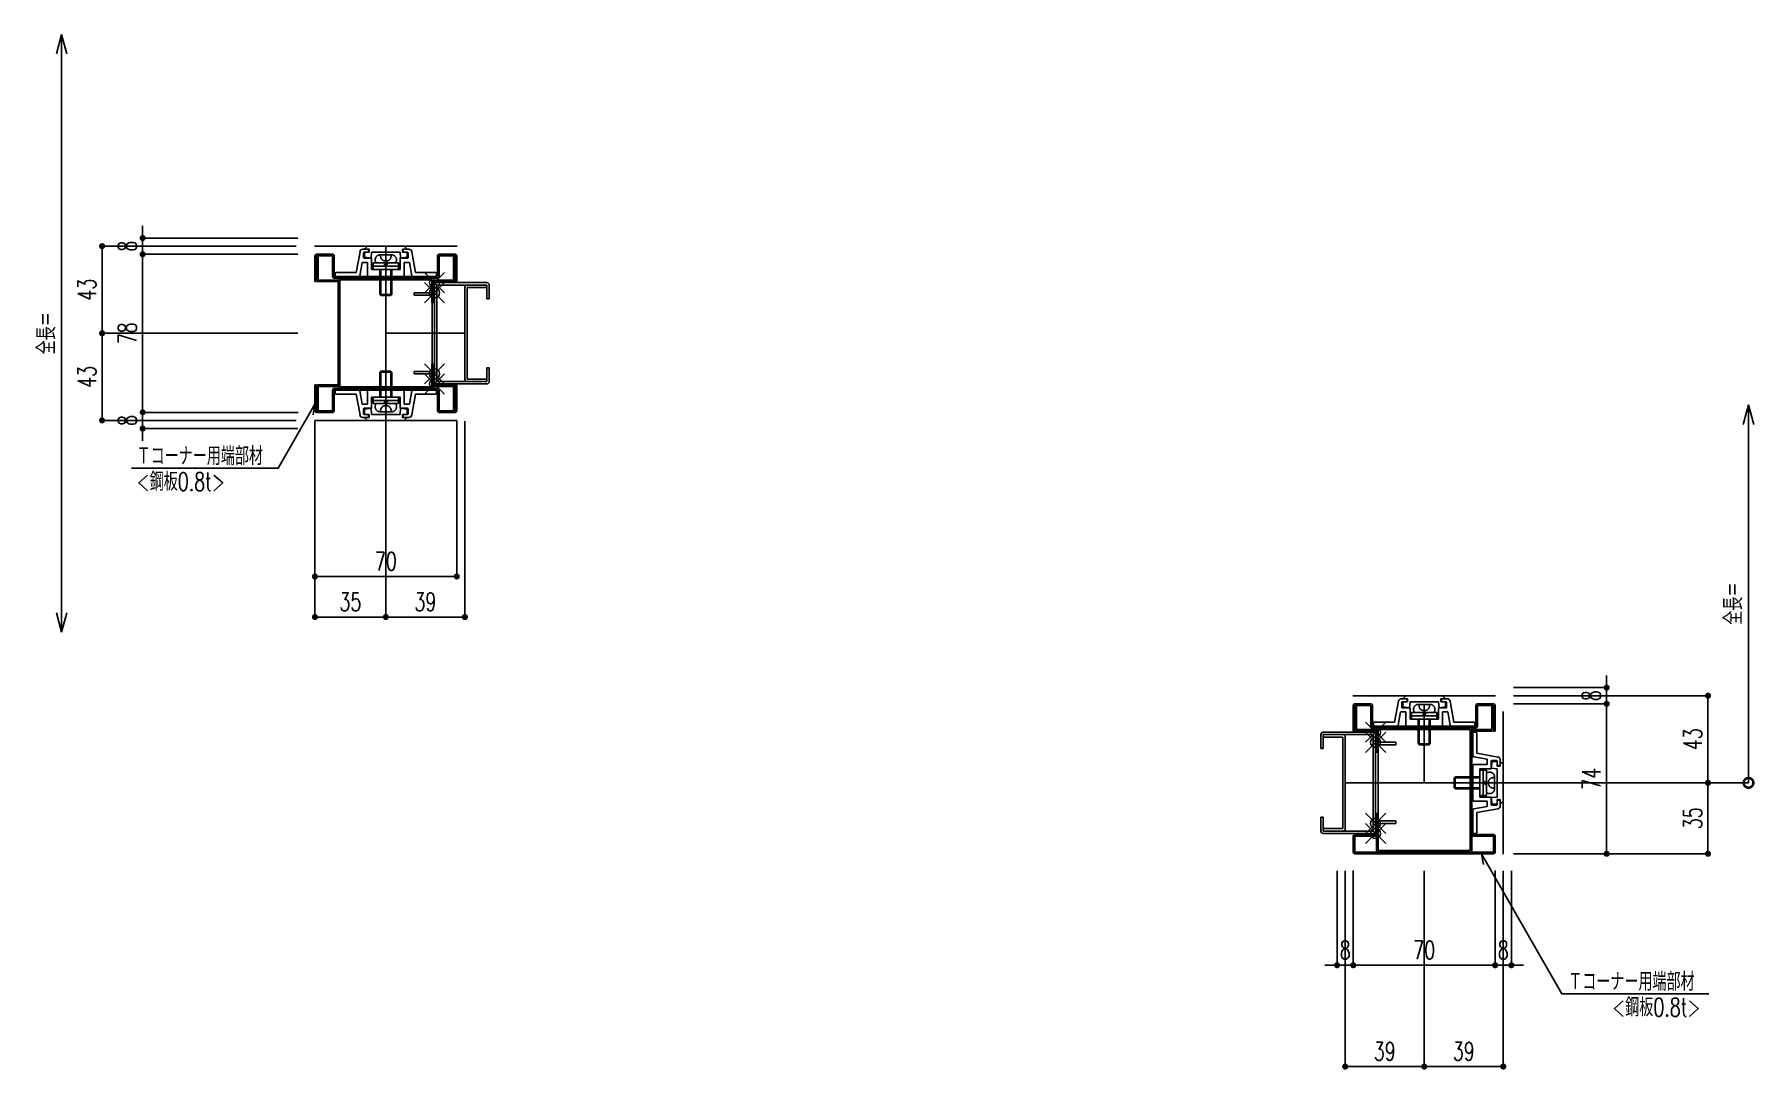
# Model space of a CAD drawing. Extents: x 21 to 47673, y 9 to 26406.
# Drawn here: x 618 to 1466, y 21471 to 21982 of the extents above; entities that cross this region are included whole.
import ezdxf

# ---------------------------------------------------------------- set-up
doc = ezdxf.new("R2010")
doc.units = 0
doc.header["$LTSCALE"] = 10
doc.header["$PDMODE"] = 35
doc.header["$PDSIZE"] = 5
doc.linetypes.add('HIDDEN', pattern=[9.525, 6.35, -3.175])
for name, color, linetype in [('_P15_製品寸法', 9, 'Continuous'), ('_基準', 1, 'Continuous'), ('_文字', 3, 'Continuous'), ('_製品', 4, 'Continuous'), ('_製品寸法', 9, 'Continuous')]:
    doc.layers.add(name, color=color, linetype=linetype)
doc.styles.add('OKAMURA', font='simplex8.shx', dxfattribs={"width": 0.7, "bigfont": 'BIGFONT.shx'})
doc.dimstyles.new('OKAMURA-003', dxfattribs={"dimscale": 3, "dimtxt": 3, "dimasz": 1, "dimexe": 0, "dimexo": 3, "dimgap": 1, "dimtad": 1, "dimdec": 3, "dimdsep": 46, "dimtxsty": 'OKAMURA', "dimblk1": 'DOT', "dimblk2": 'DOT', "dimsah": 1, "dimcen": 0, "dimclrd": 9, "dimclre": 9, "dimclrt": 3, "dimadec": 0, "dimazin": 0, "dimtfac": 1, "dimtdec": 3, "dimtix": 1, "dimtmove": 2, "dimatfit": 3, "dimldrblk": 'NONE', "dimfxl": 0, "dimtolj": 1, "dimarcsym": 0})

# ---------------------------------------------------------------- blocks, each defined once
blk = doc.blocks.new('P15T用部材')
at = {"layer": '_製品', "color": 0, "linetype": 'ByBlock'}
for p, q in [((-35, 25.5), (-35, 38.2)), ((-34.2, 39), (-26.3, 39)), ((-34.2, 25.5), (-34.2, 38.2)), ((-34.2, 38.2), (-26.3, 38.2)), ((-34.2, 38.2), (-34.2, 26.3)), ((-33.4, 38.2), (-34.2, 38.2)), ((-33.4, 26.3), (-33.4, 38.2)), ((-26.3, 38.2), (-26.3, 28)), ((-25.5, 38.2), (-25.5, 28)), ((25.5, 38.2), (25.5, 28)), ((34.2, 39), (26.3, 39)), ((34.2, 38.2), (26.3, 38.2)), ((26.3, 38.2), (26.3, 28)), ((33.4, 26.3), (33.4, 38.2)), ((33.4, 38.2), (34.2, 38.2)), ((34.2, 25.5), (34.2, 38.2)), ((34.2, 38.2), (34.2, 27.1)), ((35, 25.5), (35, 38.2)), ((-35, 25.5), (-34.2, 25.5)), ((-24, 26.3), (-33.4, 26.3)), ((-33.4, 25.5), (-24, 25.5)), ((-25.5, 28), (25.5, 28)), ((-25.5, 27.2), (25.5, 27.2)), ((-24, 25.5), (-24, 26.3)), ((-23.5, 26.4), (-23.5, 15.2)), ((22.7, 27.2), (-22.7, 27.2)), ((-22.7, 15.2), (-22.7, 26.4)), ((-22.7, 26.4), (22.7, 26.4)), ((22.7, 26.4), (22.7, -33.4)), ((23.5, -33.4), (23.5, 26.4)), ((24, 25.5), (24, 26.3)), ((24, 26.3), (33.4, 26.3)), ((33.4, 25.5), (24, 25.5)), ((35, 25.5), (34.2, 25.5)), ((-51, 23.8), (-51, 17)), ((-49.8, 17), (-51, 17)), ((-25.2, 25), (-49.8, 25)), ((-49.8, 23.8), (-49.8, 17)), ((-25.2, 23.8), (-49.8, 23.8)), ((-40.2, 22.6), (-49.8, 22.6)), ((-40.2, 22.6), (-40.2, -22.6)), ((-39, 22.6), (-39, -22.6)), ((-25.2, 0), (-25.2, 23.8)), ((-24, 0), (-24, 23.8)), ((-24, 18.8), (-24, -18.8)), ((-22.8, 20), (-22.8, -20)), ((-22.8, 20), (-14, 20)), ((-22.8, 18.8), (-14, 18.8)), ((-14, 20), (-14, 18.8)), ((-23.5, 15.2), (-22.7, 15.2)), ((-25.2, 0), (-25.2, -23.8)), ((-24, 0), (-24, -23.8)), ((-23.5, -33.4), (-23.5, -15.2)), ((-23.5, -15.2), (-22.7, -15.2)), ((-22.7, -15.2), (-22.7, -33.4)), ((-51, -17), (-51, -23.8)), ((-49.8, -17), (-51, -17)), ((-49.8, -17), (-49.8, -23.8)), ((-40.2, -22.6), (-49.8, -22.6)), ((-25.2, -23.8), (-49.8, -23.8)), ((-25.2, -25), (-49.8, -25)), ((-22.8, -18.8), (-14, -18.8)), ((-22.8, -20), (-14, -20)), ((-14, -18.8), (-14, -20)), ((-35, -34.2), (-35, -26.3)), ((-34.2, -25.5), (-24, -25.5)), ((-24, -26.3), (-34.2, -26.3)), ((-34.2, -26.3), (-34.2, -34.2)), ((-24, -25.5), (-24, -26.3)), ((-22.7, -33.4), (22.7, -33.4)), ((34.2, -25.5), (24, -25.5)), ((24, -25.5), (24, -26.3)), ((24, -26.3), (34.2, -26.3)), ((34.2, -26.3), (34.2, -34.2)), ((35, -34.2), (35, -26.3)), ((34.2, -34.2), (-34.2, -34.2)), ((-34.2, -35), (34.2, -35)), ((-22.7, -34.2), (22.7, -34.2))]:
    blk.add_line(p, q, dxfattribs=at)
for centre, radius, start, end in [((-34.2, 38.2), 0.8, 90, 180), ((-26.3, 38.2), 0.8, 0, 90), ((26.3, 38.2), 0.8, 90, 180), ((34.2, 38.2), 0.8, 0, 90), ((-33.4, 26.3), 0.8, 180, 270), ((-25.5, 28), 0.8, 180, 270), ((-22.7, 26.4), 0.8, 90, 180), ((22.7, 26.4), 0.8, 0, 90), ((25.5, 28), 0.8, 270, 0), ((33.4, 26.3), 0.8, 270, 0), ((-49.8, 23.8), 1.2, 90, 180), ((-40.2, 22.6), 1.2, 360, 90), ((-25.2, 23.8), 1.2, 0, 90), ((-22.8, 18.8), 1.2, 90, 180), ((-49.8, -23.8), 1.2, 180, 270), ((-40.2, -22.6), 1.2, 270, 0), ((-25.2, -23.8), 1.2, 270, 0), ((-22.8, -18.8), 1.2, 180, 270), ((-34.2, -26.3), 0.8, 90, 180), ((-22.7, -33.4), 0.8, 180, 270), ((22.7, -33.4), 0.8, 270, 0), ((34.2, -26.3), 0.8, 0, 90), ((-34.2, -34.2), 0.8, 180, 270), ((34.2, -34.2), 0.8, 270, 0)]:
    blk.add_arc(centre, radius, start, end, dxfattribs=at)
for p in [(-24, 25), (-24, 20), (-24, -20), (-24, -25)]:
    blk.add_point(p, dxfattribs=at)
blk = doc.blocks.new('A$C72ED3FC6')
at = {"layer": '_製品'}
for p, q in [((0.5, 9.25), (0, 8.75)), ((12.8, 8.75), (0, 8.75)), ((0, 8.75), (0, 3.75)), ((12.8, 9.25), (0.5, 9.25)), ((0.5, 3.25), (0.5, 9.25)), ((12.8, 12.5), (14.4, 12.5)), ((12.8, 12.5), (12.8, 0)), ((14.4, 12.5), (14.4, 0)), ((16, 12.5), (14.4, 12.5)), ((16, 12.5), (16, 0)), ((12.8, 3.75), (0, 3.75)), ((0, 3.75), (0.5, 3.25)), ((12.8, 3.25), (0.5, 3.25)), ((14.4, 0), (12.8, 0)), ((14.4, 7.17), (16, 6.25)), ((14.4, 6.25), (16, 5.33)), ((14.4, 0), (16, 0))]:
    blk.add_line(p, q, dxfattribs=at)
at = {"layer": '_製品', "linetype": 'HIDDEN', "ltscale": 0.5}
blk.add_line((20, 3.75), (20, 8.75), dxfattribs=at)
for centre, radius, start, end in [((17.54, 9.05), 2.48, 353.07269, 128.21191), ((19.36, 6.46), 2.37, 74.41132, 185.19995), ((17.54, 3.45), 2.48, 231.78809, 6.92735), ((19.36, 6.04), 2.37, 174.80017, 285.58872)]:
    blk.add_arc(centre, radius, start, end, dxfattribs=at)
blk = doc.blocks.new('A$C46606B5D')
at = {"layer": '_製品'}
for p, q in [((0, 17.8), (0.5, 21)), ((3, 17.5), (0, 17.8)), ((0.5, 21), (3, 21)), ((3, 18.75), (3, 21)), ((4.5, 18.75), (3, 18.75)), ((3, 17.5), (3, 3.5)), ((4.5, 18.75), (4.5, 20.5)), ((4.5, 20.5), (5, 20.5)), ((6, 19.5), (5, 20.5)), ((6, 19.5), (6, 1.5)), ((0, 3.2), (3, 3.5)), ((0.5, 0), (0, 3.2)), ((0.5, 0), (3, 0)), ((3, 2.25), (3, 0)), ((4.5, 2.25), (3, 2.25)), ((4.5, 2.25), (4.5, 0.5)), ((4.5, 0.5), (5, 0.5)), ((6, 1.5), (5, 0.5))]:
    blk.add_line(p, q, dxfattribs=at)
blk = doc.blocks.new('A$C79397D4C')
at = {"layer": '_製品'}
for p, q in [((23, 99), (23, 79.2)), ((24, 100), (26, 100)), ((27, 76.6), (27, 99)), ((0, 67.6), (0, 72.6)), ((23, 79.2), (2.5, 75.5)), ((3, 67.6), (3, 71.4)), ((3.6, 72), (8.4, 72)), ((9, 71.4), (9, 64)), ((26.2, 75.7), (13, 73.3)), ((13, 73.3), (13, 68)), ((13, 68), (26, 68)), ((0.6, 67), (2.4, 67)), ((9, 64), (20, 64)), ((20, 64), (20, 50.6)), ((27, 50.6), (27, 67)), ((9, 36), (20, 36)), ((9, 28.6), (9, 36)), ((20, 50.6), (20.6, 50)), ((20, 50.6), (20.6, 50)), ((20, 49.4), (20.6, 50)), ((20, 49.4), (20.6, 50)), ((20, 36), (20, 49.4)), ((27, 50.6), (26.4, 50)), ((27, 50.6), (26.4, 50)), ((27, 49.4), (26.4, 50)), ((27, 49.4), (26.4, 50)), ((27, 49.4), (27, 33)), ((0, 32.4), (0, 27.4)), ((0.6, 33), (2.4, 33)), ((23, 20.8), (2.5, 24.5)), ((3, 32.4), (3, 28.6)), ((3.6, 28), (8.4, 28)), ((13, 26.7), (13, 32)), ((13, 32), (26, 32)), ((26.2, 24.3), (13, 26.7)), ((23, 1), (23, 20.8)), ((27, 23.4), (27, 1)), ((24, 0), (26, 0))]:
    blk.add_line(p, q, dxfattribs=at)
for centre, radius, start, end in [((24, 99), 1, 90, 180), ((26, 99), 1, 0, 90), ((3, 72.6), 3, 100, 180), ((3.6, 71.4), 0.6, 90, 180), ((8.4, 71.4), 0.6, 0, 90), ((26, 67), 1, 0, 90), ((26, 76.6), 1, 280, 0), ((0.6, 67.6), 0.6, 180, 270), ((2.4, 67.6), 0.6, 270, 360), ((0.6, 32.4), 0.6, 90, 180), ((3, 27.4), 3, 180, 260), ((2.4, 32.4), 0.6, 0, 90), ((3.6, 28.6), 0.6, 180, 270), ((8.4, 28.6), 0.6, 270, 0), ((26, 33), 1, 270, 0), ((26, 23.4), 1, 0, 80), ((24, 1), 1, 180, 270), ((26, 1), 1, 270, 0)]:
    blk.add_arc(centre, radius, start, end, dxfattribs=at)
blk = doc.blocks.new('P15_BASE_SS_BLK70_T_OF_LINE')
at = {"layer": '_製品', "rotation": 90}
for name, p in [('A$C46606B5D', (10.5, 37)), ('A$C72ED3FC6', (6.25, 18.7))]:
    blk.add_blockref(name, p, dxfattribs=at)
at = {"layer": '_製品'}
for name, p in [('P15T用部材', (0, 0)), ('A$C46606B5D', (33, -10.5)), ('A$C72ED3FC6', (14.7, -6.25))]:
    blk.add_blockref(name, p, dxfattribs=at)
at = {"layer": '_製品', "xscale": -0.5, "yscale": 0.5, "zscale": 0.5, "rotation": 90}
blk.add_blockref('A$C79397D4C', (25, 41.5), dxfattribs=at)
at = {"layer": '_製品', "xscale": -0.5, "yscale": 0.5, "zscale": 0.5}
blk.add_blockref('A$C79397D4C', (37.5, -25), dxfattribs=at)
blk = doc.blocks.new('_DOT')
at = {"color": 0, "linetype": 'ByBlock'}
blk.add_line((-0.5, 0), (-1, 0), dxfattribs=at)
at = {"color": 0, "linetype": 'ByBlock', "const_width": 0.5}
blk.add_lwpolyline([(-0.25, 0, 1), (0.25, 0, 1)], format="xyb", close=True, dxfattribs=at)
blk = doc.blocks.new('*D2135')
at = {"layer": '_製品寸法', "color": 9, "lineweight": -2, "transparency": 16777216}
for p, q in [((-39, -43.4), (-39, -140)), ((0, -43.4), (0, -140)), ((-36, -140), (-3, -140))]:
    blk.add_line(p, q, dxfattribs=at)
at = {"layer": 'Defpoints', "color": 0, "transparency": 16777216}
for p in [(-39, -34.4), (0, -34.4), (0, -140)]:
    blk.add_point(p, dxfattribs=at)
at = {"layer": '_製品寸法', "color": 9, "lineweight": -2, "transparency": 16777216, "xscale": 3, "yscale": 3, "zscale": 3, "rotation": 180}
blk.add_blockref('_DOT', (-39, -140), dxfattribs=at)
at = {"layer": '_製品寸法', "color": 9, "lineweight": -2, "transparency": 16777216, "xscale": 3, "yscale": 3, "zscale": 3}
blk.add_blockref('_DOT', (0, -140), dxfattribs=at)
at = {"layer": '_製品寸法', "color": 3, "transparency": 16777216, "insert": (-19.5, -132.5), "char_height": 9, "attachment_point": 5, "style": 'OKAMURA'}
blk.add_mtext('\\A1;39', dxfattribs=at)
blk = doc.blocks.new('_None')
blk = doc.blocks.new('*D2136')
at = {"layer": '_製品寸法', "color": 9, "lineweight": -2, "transparency": 16777216}
for p, q in [((-35, -43.2), (-35, -90)), ((35, -43.2), (35, -90)), ((-32, -90), (32, -90))]:
    blk.add_line(p, q, dxfattribs=at)
at = {"layer": 'Defpoints', "color": 0, "transparency": 16777216}
for p in [(-35, -34.2), (35, -34.2), (35, -90)]:
    blk.add_point(p, dxfattribs=at)
at = {"layer": '_製品寸法', "color": 9, "lineweight": -2, "transparency": 16777216, "xscale": 3, "yscale": 3, "zscale": 3, "rotation": 180}
blk.add_blockref('_DOT', (-35, -90), dxfattribs=at)
at = {"layer": '_製品寸法', "color": 9, "lineweight": -2, "transparency": 16777216, "xscale": 3, "yscale": 3, "zscale": 3}
blk.add_blockref('_DOT', (35, -90), dxfattribs=at)
at = {"layer": '_製品寸法', "color": 3, "transparency": 16777216, "insert": (0, -82.5), "char_height": 9, "attachment_point": 5, "style": 'OKAMURA'}
blk.add_mtext('\\A1;70', dxfattribs=at)
blk = doc.blocks.new('*D2137')
at = {"layer": '_製品寸法', "color": 9, "lineweight": -2, "transparency": 16777216}
for p, q in [((0, -43.4), (0, -140)), ((39, -43.4), (39, -140)), ((36, -140), (3, -140))]:
    blk.add_line(p, q, dxfattribs=at)
at = {"layer": 'Defpoints', "color": 0, "transparency": 16777216}
for p in [(0, -34.4), (39, -34.4), (0, -140)]:
    blk.add_point(p, dxfattribs=at)
at = {"layer": '_製品寸法', "color": 9, "lineweight": -2, "transparency": 16777216, "xscale": 3, "yscale": 3, "zscale": 3, "rotation": 180}
blk.add_blockref('_DOT', (0, -140), dxfattribs=at)
at = {"layer": '_製品寸法', "color": 9, "lineweight": -2, "transparency": 16777216, "xscale": 3, "yscale": 3, "zscale": 3}
blk.add_blockref('_DOT', (39, -140), dxfattribs=at)
at = {"layer": '_製品寸法', "color": 3, "transparency": 16777216, "insert": (19.5, -132.5), "char_height": 9, "attachment_point": 5, "style": 'OKAMURA'}
blk.add_mtext('\\A1;39', dxfattribs=at)
blk = doc.blocks.new('*D2138')
at = {"layer": '_P15_製品寸法', "color": 9, "lineweight": -2, "transparency": 16777216}
for p, q in [((35, -43.4), (35, -90)), ((43, -43.4), (43, -90)), ((32, -90), (29, -90)), ((35, -90), (43, -90)), ((46, -90), (49, -90))]:
    blk.add_line(p, q, dxfattribs=at)
at = {"layer": 'Defpoints', "color": 0, "transparency": 16777216}
for p in [(35, -34.4), (43, -34.4), (43, -90)]:
    blk.add_point(p, dxfattribs=at)
at = {"layer": '_P15_製品寸法', "color": 9, "lineweight": -2, "transparency": 16777216, "xscale": 3, "yscale": 3, "zscale": 3}
blk.add_blockref('_DOT', (35, -90), dxfattribs=at)
at = {"layer": '_P15_製品寸法', "color": 9, "lineweight": -2, "transparency": 16777216, "xscale": 3, "yscale": 3, "zscale": 3, "rotation": 180}
blk.add_blockref('_DOT', (43, -90), dxfattribs=at)
at = {"layer": '_P15_製品寸法', "color": 3, "transparency": 16777216, "insert": (39, -82.5), "char_height": 9, "attachment_point": 5, "style": 'OKAMURA'}
blk.add_mtext('\\A1;8', dxfattribs=at)
blk = doc.blocks.new('*D2139')
at = {"layer": '_P15_製品寸法', "color": 9, "lineweight": -2, "transparency": 16777216}
for p, q in [((-43, -43.4), (-43, -90)), ((-35, -43.4), (-35, -90)), ((-46, -90), (-49, -90)), ((-43, -90), (-35, -90)), ((-32, -90), (-29, -90))]:
    blk.add_line(p, q, dxfattribs=at)
at = {"layer": 'Defpoints', "color": 0, "transparency": 16777216}
for p in [(-43, -34.4), (-35, -34.4), (-35, -90)]:
    blk.add_point(p, dxfattribs=at)
at = {"layer": '_P15_製品寸法', "color": 9, "lineweight": -2, "transparency": 16777216, "xscale": 3, "yscale": 3, "zscale": 3}
blk.add_blockref('_DOT', (-43, -90), dxfattribs=at)
at = {"layer": '_P15_製品寸法', "color": 9, "lineweight": -2, "transparency": 16777216, "xscale": 3, "yscale": 3, "zscale": 3, "rotation": 180}
blk.add_blockref('_DOT', (-35, -90), dxfattribs=at)
at = {"layer": '_P15_製品寸法', "color": 3, "transparency": 16777216, "insert": (-39, -82.5), "char_height": 9, "attachment_point": 5, "style": 'OKAMURA'}
blk.add_mtext('\\A1;8', dxfattribs=at)
blk = doc.blocks.new('*D2140')
at = {"layer": '_製品寸法', "color": 9, "lineweight": -2, "transparency": 16777216}
for p, q in [((44, 43), (140, 43)), ((140, 40), (140, 3)), ((44, 0), (140, 0))]:
    blk.add_line(p, q, dxfattribs=at)
at = {"layer": 'Defpoints', "color": 0, "transparency": 16777216}
for p in [(35, 43), (35, 0), (140, 0)]:
    blk.add_point(p, dxfattribs=at)
at = {"layer": '_製品寸法', "color": 9, "lineweight": -2, "transparency": 16777216, "xscale": 3, "yscale": 3, "zscale": 3}
for p, rotation in [((140, 43), 90), ((140, 0), 270)]:
    blk.add_blockref('_DOT', p, dxfattribs=dict(at, rotation=rotation))
at = {"layer": '_製品寸法', "color": 3, "transparency": 16777216, "insert": (132.5, 21.5), "char_height": 9, "attachment_point": 5, "rotation": 90, "style": 'OKAMURA'}
blk.add_mtext('\\A1;43', dxfattribs=at)
blk = doc.blocks.new('*D2141')
at = {"layer": '_製品寸法', "color": 9, "lineweight": -2, "transparency": 16777216}
for p, q in [((90, 50), (90, 53)), ((44, 47), (90, 47)), ((90, 39), (90, 47)), ((44, 39), (90, 39)), ((90, 36), (90, 33))]:
    blk.add_line(p, q, dxfattribs=at)
at = {"layer": 'Defpoints', "color": 0, "transparency": 16777216}
for p in [(35, 47), (90, 47), (35, 39)]:
    blk.add_point(p, dxfattribs=at)
at = {"layer": '_製品寸法', "color": 9, "lineweight": -2, "transparency": 16777216, "xscale": 3, "yscale": 3, "zscale": 3}
for p, rotation in [((90, 47), 270), ((90, 39), 90)]:
    blk.add_blockref('_DOT', p, dxfattribs=dict(at, rotation=rotation))
at = {"layer": '_製品寸法', "color": 3, "transparency": 16777216, "insert": (82.5, 43), "char_height": 9, "attachment_point": 5, "rotation": 90, "style": 'OKAMURA'}
blk.add_mtext('\\A1;8', dxfattribs=at)
blk = doc.blocks.new('*D2142')
at = {"layer": '_製品寸法', "color": 9, "lineweight": -2, "transparency": 16777216}
for p, q in [((44, 0), (140, 0)), ((140, -32), (140, -3)), ((44, -35), (140, -35))]:
    blk.add_line(p, q, dxfattribs=at)
at = {"layer": 'Defpoints', "color": 0, "transparency": 16777216}
for p in [(35, 0), (140, 0), (35, -35)]:
    blk.add_point(p, dxfattribs=at)
at = {"layer": '_製品寸法', "color": 9, "lineweight": -2, "transparency": 16777216, "xscale": 3, "yscale": 3, "zscale": 3}
for p, rotation in [((140, 0), 90), ((140, -35), 270)]:
    blk.add_blockref('_DOT', p, dxfattribs=dict(at, rotation=rotation))
at = {"layer": '_製品寸法', "color": 3, "transparency": 16777216, "insert": (132.5, -17.5), "char_height": 9, "attachment_point": 5, "rotation": 90, "style": 'OKAMURA'}
blk.add_mtext('\\A1;35', dxfattribs=at)
blk = doc.blocks.new('*D2143')
at = {"layer": '_製品寸法', "color": 9, "lineweight": -2, "transparency": 16777216}
for p, q in [((44, 39), (90, 39)), ((90, 36), (90, -32)), ((44, -35), (90, -35))]:
    blk.add_line(p, q, dxfattribs=at)
at = {"layer": 'Defpoints', "color": 0, "transparency": 16777216}
for p in [(35, 39), (35, -35), (90, -35)]:
    blk.add_point(p, dxfattribs=at)
at = {"layer": '_製品寸法', "color": 9, "lineweight": -2, "transparency": 16777216, "xscale": 3, "yscale": 3, "zscale": 3}
for p, rotation in [((90, 39), 90), ((90, -35), 270)]:
    blk.add_blockref('_DOT', p, dxfattribs=dict(at, rotation=rotation))
at = {"layer": '_製品寸法', "color": 3, "transparency": 16777216, "insert": (82.5, 2), "char_height": 9, "attachment_point": 5, "rotation": 90, "style": 'OKAMURA'}
blk.add_mtext('\\A1;74', dxfattribs=at)
blk = doc.blocks.new('_DotSmall')
at = {"color": 0, "const_width": 0.5}
blk.add_lwpolyline([(-0.0625, 0, 1), (0.0625, 0, 1)], format="xyb", close=True, dxfattribs=at)
blk = doc.blocks.new('_Open30')
at = {"color": 0, "linetype": 'ByBlock', "lineweight": -2}
for p, q in [((-1, 0.268), (0, 0)), ((0, 0), (-1, -0.268)), ((0, 0), (-1, 0))]:
    blk.add_line(p, q, dxfattribs=at)
blk = doc.blocks.new('*D2144')
at = {"layer": '_製品寸法', "color": 9, "lineweight": -2, "transparency": 16777216}
for p, q in [((160, 0), (160, 176.9)), ((9, 0), (160, 0))]:
    blk.add_line(p, q, dxfattribs=at)
at = {"layer": 'Defpoints', "color": 0, "transparency": 16777216}
for p in [(135.9, 186.5), (160, 186.5), (0, 0)]:
    blk.add_point(p, dxfattribs=at)
at = {"layer": '_製品寸法', "color": 9, "lineweight": -2, "transparency": 16777216, "xscale": 9.600000000000001, "yscale": 9.600000000000001, "zscale": 9.600000000000001}
for name, p, rotation in [('_Open30', (160, 186.5), 90), ('_DotSmall', (160, 0), 270)]:
    blk.add_blockref(name, p, dxfattribs=dict(at, rotation=rotation))
at = {"layer": '_製品寸法', "color": 3, "transparency": 16777216, "insert": (152.5, 88.45), "char_height": 9, "attachment_point": 5, "rotation": 90, "style": 'OKAMURA'}
blk.add_mtext('\\A1;全長＝', dxfattribs=at)
blk = doc.blocks.new('P15_BASE_SS_BLK70_T_OTHER_LINE')
at = {"layer": '_製品', "linetype": 'ByBlock'}
for p, q in [((-17, 51), (-23.8, 51)), ((-17, 49.8), (-17, 51)), ((23.8, 51), (17, 51)), ((17, 49.8), (17, 51)), ((-25, 25.2), (-25, 49.8)), ((-17, 49.8), (-23.8, 49.8)), ((-23.8, 25.2), (-23.8, 49.8)), ((-22.6, 40.2), (-22.6, 49.8)), ((23.8, 49.8), (17, 49.8)), ((22.6, 40.2), (22.6, 49.8)), ((23.8, 25.2), (23.8, 49.8)), ((25, 25.2), (25, 49.8)), ((-39, 34.2), (-39, 26.3)), ((-25.5, 35), (-38.2, 35)), ((-25.5, 34.2), (-38.2, 34.2)), ((-38.2, 34.2), (-38.2, 26.3)), ((-38.2, 33.4), (-38.2, 34.2)), ((-34.2, 35), (-26.3, 35)), ((-26.3, 34.2), (-34.2, 34.2)), ((-25.5, 35), (-25.5, 34.2)), ((22.6, 40.2), (-22.6, 40.2)), ((22.6, 39), (-22.6, 39)), ((25.5, 35), (38.2, 35)), ((25.5, 35), (25.5, 34.2)), ((25.5, 34.2), (38.2, 34.2)), ((38.2, 34.2), (26.3, 34.2)), ((38.2, 34.2), (38.2, 26.3)), ((38.2, 33.4), (38.2, 34.2)), ((39, 34.2), (39, 26.3)), ((-26.3, 33.4), (-38.2, 33.4)), ((-38.2, 26.3), (-28, 26.3)), ((-38.2, 25.5), (-28, 25.5)), ((-28, 25.5), (-28, -25.5)), ((-27.2, 25.5), (-27.2, -25.5)), ((-26.3, 24), (-26.3, 33.4)), ((-25.5, 33.4), (-25.5, 24)), ((25.5, 33.4), (25.5, 24)), ((26.3, 24), (26.3, 33.4)), ((26.3, 33.4), (38.2, 33.4)), ((27.2, 25.5), (27.2, -25.5)), ((38.2, 26.3), (28, 26.3)), ((38.2, 25.5), (28, 25.5)), ((28, 25.5), (28, -25.5)), ((-27.2, 22.7), (-27.2, -22.7)), ((-26.4, 23.5), (-15.2, 23.5)), ((-15.2, 22.7), (-26.4, 22.7)), ((-26.4, 22.7), (-26.4, -22.7)), ((-25.5, 24), (-26.3, 24)), ((0, 25.2), (-23.8, 25.2)), ((0, 24), (-23.8, 24)), ((20, 22.8), (-20, 22.8)), ((-20, 22.8), (-20, 14)), ((18.8, 24), (-18.8, 24)), ((-18.8, 22.8), (-18.8, 14)), ((-15.2, 23.5), (-15.2, 22.7)), ((0, 25.2), (23.8, 25.2)), ((0, 24), (23.8, 24)), ((26.4, 23.5), (15.2, 23.5)), ((15.2, 23.5), (15.2, 22.7)), ((15.2, 22.7), (26.4, 22.7)), ((18.8, 22.8), (18.8, 14)), ((20, 22.8), (20, 14)), ((25.5, 24), (26.3, 24)), ((26.4, 22.7), (26.4, -22.7)), ((27.2, -22.7), (27.2, 22.7)), ((-18.8, 14), (-20, 14)), ((20, 14), (18.8, 14)), ((26.4, -22.7), (-26.4, -22.7)), ((-26.4, -23.5), (26.4, -23.5)), ((-25.5, -24), (-26.3, -24)), ((-26.3, -24), (-26.3, -34.2)), ((-26.3, -24), (-26.3, -33.4)), ((-25.5, -33.4), (-25.5, -24)), ((25.5, -33.4), (25.5, -24)), ((25.5, -24), (26.3, -24)), ((26.3, -24), (26.3, -33.4)), ((-39, -34.2), (-39, -26.3)), ((-38.2, -25.5), (-28, -25.5)), ((-38.2, -34.2), (-38.2, -26.3)), ((-38.2, -26.3), (-28, -26.3)), ((-26.3, -33.4), (-38.2, -33.4)), ((-38.2, -33.4), (-38.2, -34.2)), ((26.3, -33.4), (38.2, -33.4)), ((38.2, -25.5), (28, -25.5)), ((38.2, -26.3), (28, -26.3)), ((38.2, -34.2), (38.2, -26.3)), ((38.2, -33.4), (38.2, -34.2)), ((39, -34.2), (39, -26.3)), ((-25.5, -34.2), (-38.2, -34.2)), ((-25.5, -35), (-38.2, -35)), ((-26.3, -34.2), (-34.2, -34.2)), ((-25.5, -35), (-25.5, -34.2)), ((25.5, -35), (25.5, -34.2)), ((25.5, -34.2), (38.2, -34.2)), ((25.5, -35), (38.2, -35)), ((38.2, -34.2), (27.1, -34.2))]:
    blk.add_line(p, q, dxfattribs=at)
at = {"layer": '_製品'}
blk.add_line((-26.4, 5.08), (-26.4, 22.7), dxfattribs=at)
at = {"layer": '_製品', "linetype": 'ByBlock'}
for centre, radius, start, end in [((-23.8, 49.8), 1.2, 90, 180), ((23.8, 49.8), 1.2, 0, 90), ((-38.2, 34.2), 0.8, 89.99998, 179.99998), ((-26.3, 33.4), 0.8, 0, 90), ((-22.6, 40.2), 1.2, 180, 270), ((22.6, 40.2), 1.2, 270, 0), ((26.3, 33.4), 0.8, 90, 180), ((38.2, 34.2), 0.8, 0, 90), ((-38.2, 26.3), 0.8, 179.99998, 269.99998), ((-28, 25.5), 0.8, 0, 90), ((28, 25.5), 0.8, 90, 180), ((38.2, 26.3), 0.8, 270, 0), ((-26.4, 22.7), 0.8, 90, 180), ((-23.8, 25.2), 1.2, 180, 270), ((-18.8, 22.8), 1.2, 90, 180), ((18.8, 22.8), 1.2, 0, 90), ((23.8, 25.2), 1.2, 270, 0), ((26.4, 22.7), 0.8, 0, 90), ((-26.4, -22.7), 0.8, 180, 270), ((26.4, -22.7), 0.8, 270, 0), ((-38.2, -26.3), 0.8, 89.99998, 179.99998), ((-28, -25.5), 0.8, 269.99998, 359.99998), ((-26.3, -33.4), 0.8, 269.99998, 359.99998), ((26.3, -33.4), 0.8, 180, 270), ((28, -25.5), 0.8, 180, 270), ((38.2, -26.3), 0.8, 0, 90), ((-38.2, -34.2), 0.8, 179.99998, 269.99998), ((38.2, -34.2), 0.8, 270, 0)]:
    blk.add_arc(centre, radius, start, end, dxfattribs=at)
for p in [(-25, 24), (-20, 24), (20, 24), (25, 24)]:
    blk.add_point(p, dxfattribs=at)
at = {"layer": '_製品', "xscale": -0.5, "yscale": 0.5, "zscale": 0.5, "rotation": 180}
blk.add_blockref('A$C79397D4C', (-41.5, 25), dxfattribs=at)
at = {"layer": '_製品', "xscale": -0.5, "yscale": 0.5, "zscale": 0.5}
blk.add_blockref('A$C79397D4C', (41.5, -25), dxfattribs=at)
at = {"layer": '_製品', "rotation": 180}
for name, p in [('A$C46606B5D', (-37, 10.5)), ('A$C72ED3FC6', (-18.7, 6.25))]:
    blk.add_blockref(name, p, dxfattribs=at)
at = {"layer": '_製品'}
for name, p in [('A$C46606B5D', (37, -10.5)), ('A$C72ED3FC6', (18.7, -6.25))]:
    blk.add_blockref(name, p, dxfattribs=at)
blk = doc.blocks.new('*D2074')
at = {"layer": '_製品寸法', "color": 9, "lineweight": -2, "transparency": 16777216}
for p, q in [((-44.2, 43), (-140, 43)), ((-140, 40), (-140, 3)), ((-43.4, 0), (-140, 0))]:
    blk.add_line(p, q, dxfattribs=at)
at = {"layer": 'Defpoints', "color": 0, "transparency": 16777216}
for p in [(-35.2, 43), (-140, 0), (-34.4, 0)]:
    blk.add_point(p, dxfattribs=at)
at = {"layer": '_製品寸法', "color": 9, "lineweight": -2, "transparency": 16777216, "xscale": 3, "yscale": 3, "zscale": 3}
for p, rotation in [((-140, 43), 90), ((-140, 0), 270)]:
    blk.add_blockref('_DOT', p, dxfattribs=dict(at, rotation=rotation))
at = {"layer": '_製品寸法', "color": 3, "transparency": 16777216, "insert": (-147.5, 21.5), "char_height": 9, "attachment_point": 5, "rotation": 90, "style": 'OKAMURA'}
blk.add_mtext('\\A1;43', dxfattribs=at)
blk = doc.blocks.new('*D2075')
at = {"layer": '_製品寸法', "color": 9, "lineweight": -2, "transparency": 16777216}
for p, q in [((-43.4, 39), (-120, 39)), ((-120, 36), (-120, -36)), ((-43.2, -39), (-120, -39))]:
    blk.add_line(p, q, dxfattribs=at)
at = {"layer": 'Defpoints', "color": 0, "transparency": 16777216}
for p in [(-34.4, 39), (-120, -39), (-34.2, -39)]:
    blk.add_point(p, dxfattribs=at)
at = {"layer": '_製品寸法', "color": 9, "lineweight": -2, "transparency": 16777216, "xscale": 3, "yscale": 3, "zscale": 3}
for p, rotation in [((-120, 39), 90), ((-120, -39), 270)]:
    blk.add_blockref('_DOT', p, dxfattribs=dict(at, rotation=rotation))
at = {"layer": '_製品寸法', "color": 3, "transparency": 16777216, "insert": (-127.5, 0), "char_height": 9, "attachment_point": 5, "rotation": 90, "style": 'OKAMURA'}
blk.add_mtext('\\A1;78', dxfattribs=at)
blk = doc.blocks.new('*D2076')
at = {"layer": '_P15_製品寸法', "color": 9, "lineweight": -2, "transparency": 16777216}
for p, q in [((-120, 50), (-120, 53)), ((-43.4, 47), (-120, 47)), ((-120, 39), (-120, 47)), ((-43.4, 39), (-120, 39)), ((-120, 36), (-120, 33))]:
    blk.add_line(p, q, dxfattribs=at)
at = {"layer": 'Defpoints', "color": 0, "transparency": 16777216}
for p in [(-120, 47), (-34.4, 47), (-34.4, 39)]:
    blk.add_point(p, dxfattribs=at)
at = {"layer": '_P15_製品寸法', "color": 9, "lineweight": -2, "transparency": 16777216, "xscale": 3, "yscale": 3, "zscale": 3}
for p, rotation in [((-120, 47), 270), ((-120, 39), 90)]:
    blk.add_blockref('_DOT', p, dxfattribs=dict(at, rotation=rotation))
at = {"layer": '_P15_製品寸法', "color": 3, "transparency": 16777216, "insert": (-127.5, 43), "char_height": 9, "attachment_point": 5, "rotation": 90, "style": 'OKAMURA'}
blk.add_mtext('\\A1;8', dxfattribs=at)
blk = doc.blocks.new('*D2077')
at = {"layer": '_製品寸法', "color": 9, "lineweight": -2, "transparency": 16777216}
for p, q in [((-43.4, 0), (-140, 0)), ((-140, -40), (-140, -3)), ((-44.2, -43), (-140, -43))]:
    blk.add_line(p, q, dxfattribs=at)
at = {"layer": 'Defpoints', "color": 0, "transparency": 16777216}
for p in [(-140, 0), (-34.4, 0), (-35.2, -43)]:
    blk.add_point(p, dxfattribs=at)
at = {"layer": '_製品寸法', "color": 9, "lineweight": -2, "transparency": 16777216, "xscale": 3, "yscale": 3, "zscale": 3}
for p, rotation in [((-140, 0), 90), ((-140, -43), 270)]:
    blk.add_blockref('_DOT', p, dxfattribs=dict(at, rotation=rotation))
at = {"layer": '_製品寸法', "color": 3, "transparency": 16777216, "insert": (-147.5, -21.5), "char_height": 9, "attachment_point": 5, "rotation": 90, "style": 'OKAMURA'}
blk.add_mtext('\\A1;43', dxfattribs=at)
blk = doc.blocks.new('*D2078')
at = {"layer": '_P15_製品寸法', "color": 9, "lineweight": -2, "transparency": 16777216}
for p, q in [((-120, -36), (-120, -33)), ((-43.4, -39), (-120, -39)), ((-120, -39), (-120, -47)), ((-43.4, -47), (-120, -47)), ((-120, -50), (-120, -53))]:
    blk.add_line(p, q, dxfattribs=at)
at = {"layer": 'Defpoints', "color": 0, "transparency": 16777216}
for p in [(-34.4, -39), (-120, -47), (-34.4, -47)]:
    blk.add_point(p, dxfattribs=at)
at = {"layer": '_P15_製品寸法', "color": 9, "lineweight": -2, "transparency": 16777216, "xscale": 3, "yscale": 3, "zscale": 3}
for p, rotation in [((-120, -39), 270), ((-120, -47), 90)]:
    blk.add_blockref('_DOT', p, dxfattribs=dict(at, rotation=rotation))
at = {"layer": '_P15_製品寸法', "color": 3, "transparency": 16777216, "insert": (-127.5, -43), "char_height": 9, "attachment_point": 5, "rotation": 90, "style": 'OKAMURA'}
blk.add_mtext('\\A1;8', dxfattribs=at)
blk = doc.blocks.new('*D2079')
at = {"layer": '_製品寸法', "color": 9, "lineweight": -2, "transparency": 16777216}
blk.add_line((-160, -137.9), (-160, 137.9), dxfattribs=at)
at = {"layer": 'Defpoints', "color": 0, "transparency": 16777216}
for p in [(-160, 147.5), (-73.31, 147.5), (-73.31, -147.5)]:
    blk.add_point(p, dxfattribs=at)
at = {"layer": '_製品寸法', "color": 9, "lineweight": -2, "transparency": 16777216, "xscale": 9.600000000000001, "yscale": 9.600000000000001, "zscale": 9.600000000000001}
for p, rotation in [((-160, 147.5), 90), ((-160, -147.5), 270)]:
    blk.add_blockref('_Open30', p, dxfattribs=dict(at, rotation=rotation))
at = {"layer": '_製品寸法', "color": 3, "transparency": 16777216, "insert": (-167.5, 0), "char_height": 9, "attachment_point": 5, "rotation": 90, "style": 'OKAMURA'}
blk.add_mtext('\\A1;全長＝', dxfattribs=at)
blk = doc.blocks.new('*D2080')
at = {"layer": '_製品寸法', "color": 9, "lineweight": -2, "transparency": 16777216}
for p, q in [((0, -43.4), (0, -140)), ((39, -43.4), (39, -140)), ((36, -140), (3, -140))]:
    blk.add_line(p, q, dxfattribs=at)
at = {"layer": 'Defpoints', "color": 0, "transparency": 16777216}
for p in [(0, -34.4), (39, -34.4), (0, -140)]:
    blk.add_point(p, dxfattribs=at)
at = {"layer": '_製品寸法', "color": 9, "lineweight": -2, "transparency": 16777216, "xscale": 3, "yscale": 3, "zscale": 3, "rotation": 180}
blk.add_blockref('_DOT', (0, -140), dxfattribs=at)
at = {"layer": '_製品寸法', "color": 9, "lineweight": -2, "transparency": 16777216, "xscale": 3, "yscale": 3, "zscale": 3}
blk.add_blockref('_DOT', (39, -140), dxfattribs=at)
at = {"layer": '_製品寸法', "color": 3, "transparency": 16777216, "insert": (19.5, -132.5), "char_height": 9, "attachment_point": 5, "style": 'OKAMURA'}
blk.add_mtext('\\A1;39', dxfattribs=at)
blk = doc.blocks.new('*D2081')
at = {"layer": '_製品寸法', "color": 9, "lineweight": -2, "transparency": 16777216}
for p, q in [((-35, -43.4), (-35, -120)), ((35, -43.4), (35, -120)), ((32, -120), (-32, -120))]:
    blk.add_line(p, q, dxfattribs=at)
at = {"layer": 'Defpoints', "color": 0, "transparency": 16777216}
for p in [(-35, -34.4), (35, -34.4), (-35, -120)]:
    blk.add_point(p, dxfattribs=at)
at = {"layer": '_製品寸法', "color": 9, "lineweight": -2, "transparency": 16777216, "xscale": 3, "yscale": 3, "zscale": 3, "rotation": 180}
blk.add_blockref('_DOT', (-35, -120), dxfattribs=at)
at = {"layer": '_製品寸法', "color": 9, "lineweight": -2, "transparency": 16777216, "xscale": 3, "yscale": 3, "zscale": 3}
blk.add_blockref('_DOT', (35, -120), dxfattribs=at)
at = {"layer": '_製品寸法', "color": 3, "transparency": 16777216, "insert": (0, -112.5), "char_height": 9, "attachment_point": 5, "style": 'OKAMURA'}
blk.add_mtext('\\A1;70', dxfattribs=at)
blk = doc.blocks.new('*D2082')
at = {"layer": '_製品寸法', "color": 9, "lineweight": -2, "transparency": 16777216}
for p, q in [((-35, -43.4), (-35, -140)), ((0, -43.4), (0, -140)), ((-32, -140), (-3, -140))]:
    blk.add_line(p, q, dxfattribs=at)
at = {"layer": 'Defpoints', "color": 0, "transparency": 16777216}
for p in [(-35, -34.4), (0, -34.4), (0, -140)]:
    blk.add_point(p, dxfattribs=at)
at = {"layer": '_製品寸法', "color": 9, "lineweight": -2, "transparency": 16777216, "xscale": 3, "yscale": 3, "zscale": 3, "rotation": 180}
blk.add_blockref('_DOT', (-35, -140), dxfattribs=at)
at = {"layer": '_製品寸法', "color": 9, "lineweight": -2, "transparency": 16777216, "xscale": 3, "yscale": 3, "zscale": 3}
blk.add_blockref('_DOT', (0, -140), dxfattribs=at)
at = {"layer": '_製品寸法', "color": 3, "transparency": 16777216, "insert": (-17.5, -132.5), "char_height": 9, "attachment_point": 5, "style": 'OKAMURA'}
blk.add_mtext('\\A1;35', dxfattribs=at)
blk = doc.blocks.new('*U2134')
at = {"layer": '_基準'}
for p, q in [((35.1954, 43), (-35.1955, 43)), ((0, 0), (0, 39)), ((39, -35.1954), (39, 35.1955)), ((-39, 0), (39, 0))]:
    blk.add_line(p, q, dxfattribs=at)
at = {"layer": '_文字', "color": 9}
blk.add_lwpolyline([(29.1918, -40.24), (28.2679, -35), (67.9585, -104.1024), (140.3587, -104.1024)], dxfattribs=at)
at = {"layer": '_製品寸法'}
blk.add_blockref('P15_BASE_SS_BLK70_T_OF_LINE', (0, 0), dxfattribs=at)
at = {"layer": '_文字', "style": 'OKAMURA', "width": 0.7}
for s, p in [('Ｔコーナー用端部材', (71.0534, -102.5873)), ('<鋼板0.8t>', (92.7134, -115.2156))]:
    blk.add_text(s, height=9, dxfattribs=at).set_placement(p)
at = {"layer": '_P15_製品寸法'}
for base, p1, p2, picture, middle in [((-35, -90), (-43, -34.4), (-35, -34.4), '*D2139', (-39, -82.5)), ((43, -90), (35, -34.4), (43, -34.4), '*D2138', (39, -82.5))]:
    dim = blk.add_linear_dim(base=base, p1=p1, p2=p2, angle=180, dimstyle='OKAMURA-003', dxfattribs=at)
    dim.commit()
    dim.dimension.update_dxf_attribs({"geometry": picture, "text_midpoint": middle})
at = {"layer": '_製品寸法'}
dim = blk.add_linear_dim(base=(160, 186.5), p1=(0, 0), p2=(135.8974, 186.5), angle=270, text='全長＝', dimstyle='OKAMURA-003', override={"dimasz": 3.2, "dimblk1": 'DotSmall', "dimblk2": 'Open30', "dimse2": 1}, dxfattribs=at)
dim.commit()
dim.dimension.update_dxf_attribs({"geometry": '*D2144', "text_midpoint": (152.5, 88.45)})
for base, p1, p2, angle, picture, middle in [((90, 47), (35, 39), (35, 47), 90, '*D2141', (82.5, 43)), ((140, 0), (35, 43), (35, 0), 270, '*D2140', (132.5, 21.5)), ((90, -35), (35, 39), (35, -35), 90, '*D2143', (82.5, 2)), ((140, 0), (35, -35), (35, 0), 90, '*D2142', (132.5, -17.5)), ((0, -140), (-39, -34.4), (0, -34.4), 0, '*D2135', (-19.5, -132.5)), ((35, -90), (-35, -34.2), (35, -34.2), 0, '*D2136', (0, -82.5)), ((0, -140), (39, -34.4), (0, -34.4), 180, '*D2137', (19.5, -132.5))]:
    dim = blk.add_linear_dim(base=base, p1=p1, p2=p2, angle=angle, dimstyle='OKAMURA-003', dxfattribs=at)
    dim.commit()
    dim.dimension.update_dxf_attribs({"geometry": picture, "text_midpoint": middle})
blk = doc.blocks.new('*U2073')
at = {"layer": '_基準'}
for p, q in [((-35.1954, 43), (35.1955, 43)), ((0, 43), (0, -43)), ((0, 0), (39, 0)), ((-35.1954, -43), (35.1955, -43))]:
    blk.add_line(p, q, dxfattribs=at)
at = {"layer": '_文字', "color": 9}
blk.add_lwpolyline([(-35.924, -40.2792), (-35, -35.0392), (-53.1181, -66.5833), (-125.5183, -66.5833)], dxfattribs=at)
at = {"layer": '_製品寸法', "rotation": 270}
blk.add_blockref('P15_BASE_SS_BLK70_T_OTHER_LINE', (0, 0), dxfattribs=at)
at = {"layer": '_文字', "style": 'OKAMURA', "width": 0.7}
for s, p in [('Ｔコーナー用端部材', (-122.9929, -65.0681)), ('<鋼板0.8t>', (-122.9929, -77.6964))]:
    blk.add_text(s, height=9, dxfattribs=at).set_placement(p)
at = {"layer": '_P15_製品寸法'}
for base, p1, p2, angle, picture, middle in [((-120, 47), (-34.4, 39), (-34.4, 47), 270, '*D2076', (-127.5, 43)), ((-120, -47), (-34.4, -39), (-34.4, -47), 90, '*D2078', (-127.5, -43))]:
    dim = blk.add_linear_dim(base=base, p1=p1, p2=p2, angle=angle, dimstyle='OKAMURA-003', dxfattribs=at)
    dim.commit()
    dim.dimension.update_dxf_attribs({"geometry": picture, "text_midpoint": middle})
at = {"layer": '_製品寸法'}
dim = blk.add_linear_dim(base=(-160, 147.5), p1=(-73.313, -147.5), p2=(-73.313, 147.5), angle=90, text='全長＝', dimstyle='OKAMURA-003', override={"dimasz": 3.2, "dimblk1": 'Open30', "dimblk2": 'Open30', "dimse1": 1, "dimse2": 1}, dxfattribs=at)
dim.commit()
dim.dimension.update_dxf_attribs({"geometry": '*D2079', "text_midpoint": (-167.5, 0)})
for base, p1, p2, angle, picture, middle in [((-140, 0), (-35.1954, 43), (-34.4, 0), 270, '*D2074', (-147.5, 21.5)), ((-120, -39), (-34.4, 39), (-34.2, -39), 270, '*D2075', (-127.5, 0)), ((-140, 0), (-35.1954, -43), (-34.4, 0), 90, '*D2077', (-147.5, -21.5)), ((-35, -120), (35, -34.4), (-35, -34.4), 180, '*D2081', (0, -112.5)), ((0, -140), (39, -34.4), (0, -34.4), 180, '*D2080', (19.5, -132.5))]:
    dim = blk.add_linear_dim(base=base, p1=p1, p2=p2, angle=angle, dimstyle='OKAMURA-003', dxfattribs=at)
    dim.commit()
    dim.dimension.update_dxf_attribs({"geometry": picture, "text_midpoint": middle})
dim = blk.add_linear_dim(base=(0, -140), p1=(-35, -34.4), p2=(0, -34.4), dimstyle='OKAMURA-003', dxfattribs=at)
dim.commit()
dim.dimension.update_dxf_attribs({"geometry": '*D2082', "text_midpoint": (-17.5, -132.5)})

msp = doc.modelspace()

# ---------------------------------------------------------------- block references
for name, p in [('*U2073', (790.912, 21834.6552)), ('*U2134', (1303.2608, 21612.8175))]:
    msp.add_blockref(name, p)

doc.saveas('drawing.dxf')
